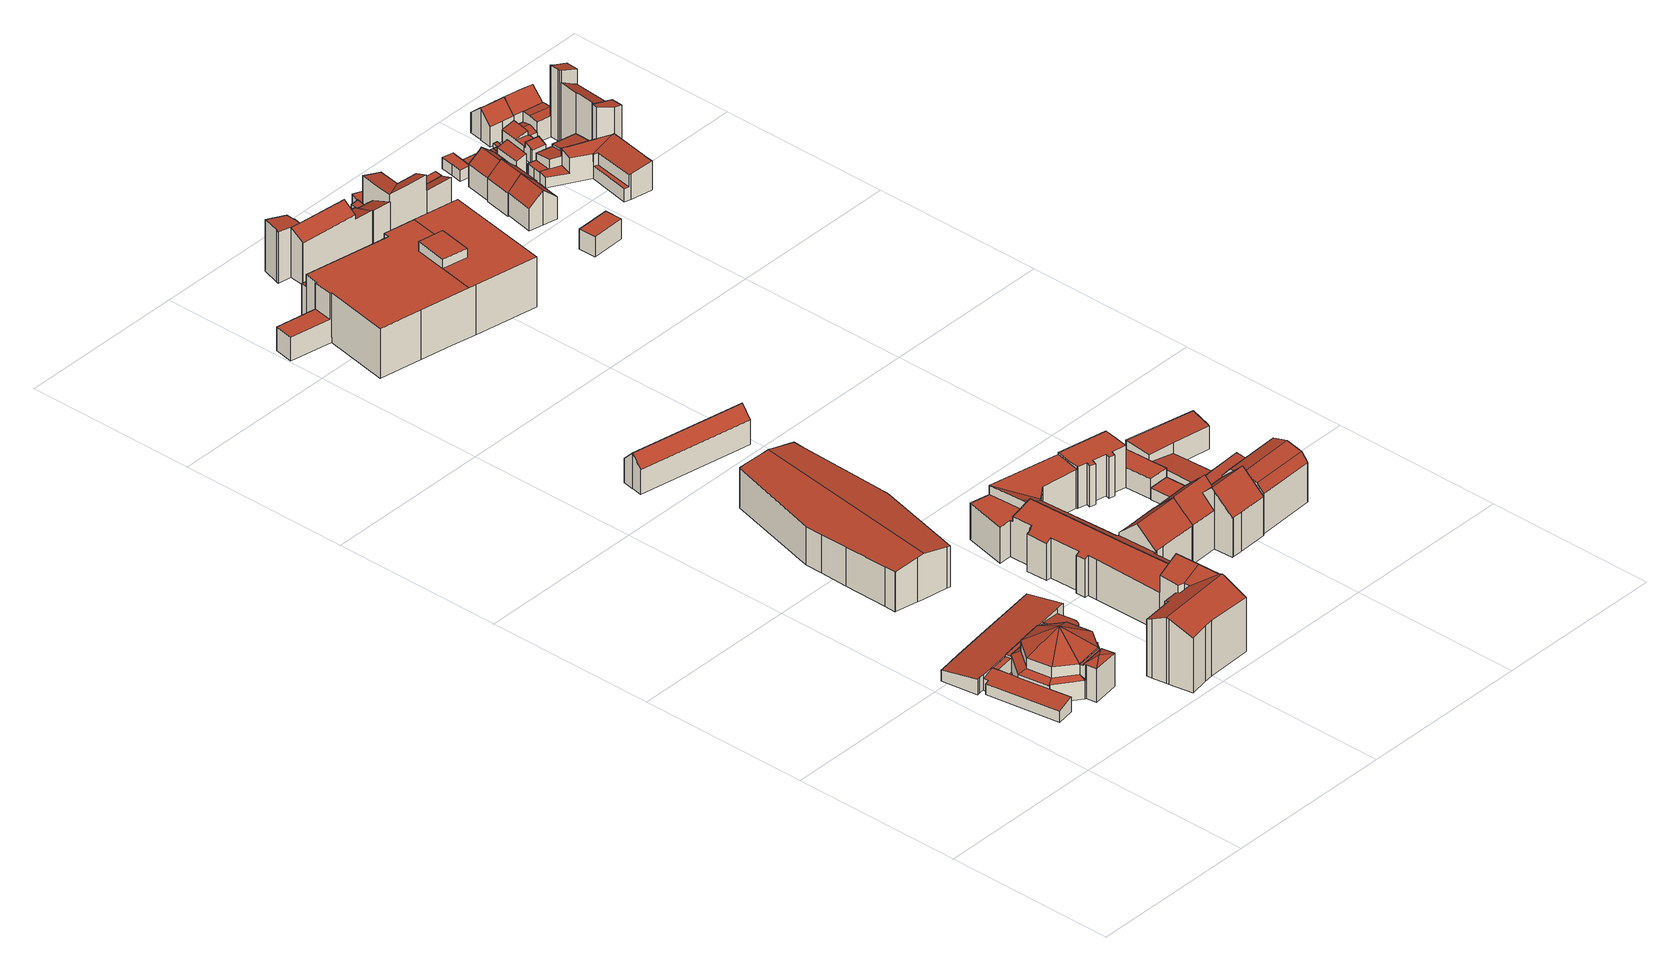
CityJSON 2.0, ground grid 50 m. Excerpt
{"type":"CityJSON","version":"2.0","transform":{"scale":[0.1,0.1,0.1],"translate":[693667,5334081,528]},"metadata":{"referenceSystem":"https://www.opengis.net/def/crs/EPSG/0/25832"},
"CityObjects":{
"building1":{"type":"Building","attributes":{"name":"St. Elisabeth","Gemeindeschluessel":"09162000","HoeheDach":"546.500","HoeheGrund":"531.168","Methode":"2000","NiedrigsteTraufeDesGebaeudes":"531.450","Geometrietyp2DReferenz":"3000","function":"31001_3041","roofType":"1000","measuredHeight":15.33},"geometry":[{"type":"MultiSurface","lod":"2","boundaries":[[[0,1,2,3,4]],[[5,6,7,8,9,10]],[[11,12,13,14]],[[15,16,17,7,6]],[[18,19,9,8]],[[20,21,22,23,24]],[[25,26,27]],[[28,29,30,5,10]],[[25,27,31,29,28]],[[32,33,34,35]],[[36,37,38,39]],[[40,41,42,43]],[[44,45,46,47]],[[5,48,6]],[[49,4,3,50,51]],[[52,40,53,54]],[[55,20,24,56]],[[57,1,58,59,60]],[[61,20,55,62]],[[63,41,64]],[[65,66,67,68,69]],[[70,71,72,73]],[[30,74,75,48,5]],[[67,66,76,77]],[[68,78,64,52]],[[15,79,51,50,80]],[[47,46,81,82]],[[52,64,41,40]],[[83,84,85,86]],[[28,10,9,26,25]],[[87,88,37,36]],[[23,89,90,91,92,93,94,95,38,37,88,96,97,98]],[[99,31,27,100]],[[56,101,102,55]],[[23,98,103,101,56,24]],[[14,13,84,83]],[[73,72,104,105]],[[70,73,105,32,35,106,107,108,11,14,83,86,109,110,0,4,49,74,30,29,31,99,111,112,113,44,47,82,114,115,116,87,36,39,117,118,119,120,121]],[[57,122,123,2,1]],[[48,75,79,15,6]],[[17,63,124]],[[18,8,7,125]],[[106,126,127,107]],[[117,95,94,118]],[[105,104,33,32]],[[128,69,68,52,54]],[[129,128,54,130]],[[63,42,41]],[[111,99,100,131,77,76]],[[109,132,133,110]],[[7,17,124,125]],[[112,111,76,66,65]],[[26,9,19]],[[86,85,132,109]],[[23,22,134,89]],[[133,132,85,84,13,12,135,127,126,34,33,104,72,71,136,137]],[[103,138,81,46,45,129,130,102,101]],[[120,92,91,121]],[[62,55,102,130,139]],[[17,16,63]],[[74,49,51,79,75]],[[115,97,96,116]],[[67,125,124,78,68]],[[0,110,133,58,1]],[[21,122,134,22]],[[16,140,63]],[[108,135,12,11]],[[107,127,135,108]],[[60,89,134,122,57]],[[67,77,131,19,18,125]],[[139,130,54,53,21,20,61]],[[58,133,137,59]],[[39,38,95,117]],[[113,112,65,69,128,129]],[[80,140,16,15]],[[40,43,123,53]],[[35,34,126,106]],[[21,53,123,122]],[[139,61,62]],[[78,63,64]],[[124,63,78]],[[118,94,93,119]],[[113,129,45,44]],[[116,96,88,87]],[[131,100,27,26,19]],[[103,98,97,115,114,138]],[[140,42,63]],[[80,50,3,2,123,43]],[[43,42,140,80]],[[119,93,92,120]],[[70,121,91,90,136,71]],[[82,81,138,114]],[[90,89,60,59,137,136]]],"semantics":{"surfaces":[{"type":"WallSurface"},{"type":"RoofSurface"},{"type":"GroundSurface"}],"values":[0,0,0,0,0,0,1,0,0,0,0,0,0,1,0,1,1,1,0,1,1,0,0,1,0,1,0,0,0,1,0,1,0,0,0,0,0,2,0,1,1,1,0,0,0,1,0,1,0,0,0,0,1,0,0,1,1,0,0,1,0,0,0,0,1,1,0,0,0,0,0,0,0,0,0,1,0,0,1,1,1,0,0,0,1,0,1,1,0,0,0,0,0]}}]},
"building2":{"type":"Building","attributes":{"Gemeindeschluessel":"09162000","HoeheDach":"544.750","HoeheGrund":"531.227","Methode":"2000","NiedrigsteTraufeDesGebaeudes":"542.601","Geometrietyp2DReferenz":"3000","function":"31001_3020","roofType":"3100","measuredHeight":13.52,"storeysAboveGround":3},"geometry":[{"type":"MultiSurface","lod":"2","boundaries":[[[141,142,143,144]],[[145,146,147,148]],[[149,150,151,152]],[[153,154,155,156]],[[157,158,159,160]],[[160,159,161,162]],[[163,164,165,155,154,147,146,143,142,166,167]],[[168,169,170,171]],[[172,173,150,149]],[[152,151,174,175]],[[176,177,178,179]],[[171,170,166,142,141]],[[148,147,154,153]],[[167,166,170,169,178,177,180,161,159,158,174,151,150,173]],[[181,164,163,182]],[[183,165,164,181]],[[184,180,177,176]],[[144,143,146,145]],[[156,155,165,183]],[[171,141,144,145,148,153,156,183,181,182,185,172,149,152,175,157,160,162,184,176,179,168]],[[179,178,169,168]],[[162,161,180,184]],[[182,163,167,173,172,185]],[[175,174,158,157]]],"semantics":{"surfaces":[{"type":"WallSurface"},{"type":"RoofSurface"},{"type":"GroundSurface"}],"values":[0,0,0,0,0,0,1,0,0,0,0,0,0,1,0,0,0,0,0,2,0,0,0,0]}}]},
"building3":{"type":"Building","attributes":{"Gemeindeschluessel":"09162000","HoeheDach":"549.920","HoeheGrund":"530.048","Methode":"2000","NiedrigsteTraufeDesGebaeudes":"540.850","Geometrietyp2DReferenz":"3000","function":"31001_1000","roofType":"3100","measuredHeight":19.87,"storeysAboveGround":4},"geometry":[{"type":"MultiSurface","lod":"2","boundaries":[[[186,187,188,189]],[[190,191,192,193]],[[194,195,196,197,198]],[[199,200,201,202]],[[203,204,205,206]],[[207,208,209,210]],[[189,188,211,212]],[[212,211,213,214]],[[215,216,217,218]],[[219,220,206,205]],[[221,222,191,190]],[[218,223,224,225,226,215]],[[227,228,222,221]],[[227,194,198,229,230,228]],[[231,232,196,195]],[[214,213,233,234]],[[235,236,200,199]],[[204,235,199,202,237,238,239,240,241,242,243,244,245,231,195,194,227,221,190,193,246,247,186,189,212,214,234,248,249,250,217,216,207,210,251,219,205]],[[251,252,253,254,255,256,257,220,219]],[[257,256,258,259,260,261,262,263,264,265,266,267]],[[242,262,261,243]],[[234,233,268,248]],[[246,269,270,247]],[[244,260,259,245]],[[225,271,272,226]],[[249,224,223,250]],[[210,209,252,251]],[[241,263,262,242]],[[204,203,236,235]],[[207,216,215,226,272,208]],[[198,197,255,254,229]],[[238,266,265,239]],[[237,202,201,267]],[[240,264,263,241]],[[239,265,264,240]],[[193,192,269,246]],[[258,232,231,245,259]],[[247,270,187,186]],[[230,229,254,253]],[[256,255,197,196,232,258]],[[267,201,200,236,203,206,220,257]],[[237,267,266,238]],[[218,217,250,223]],[[188,187,270,269,192,191,222,228,230,253,252,209,208,272,271,268,233,213,211]],[[243,261,260,244]],[[249,248,268,271,225,224]]],"semantics":{"surfaces":[{"type":"WallSurface"},{"type":"RoofSurface"},{"type":"GroundSurface"}],"values":[0,0,0,0,0,0,0,0,0,0,0,1,0,0,0,0,0,2,0,1,0,0,0,0,0,0,0,0,0,0,1,0,0,0,0,0,0,0,0,1,1,0,0,1,0,0]}}]},
"building4":{"type":"Building","attributes":{"Gemeindeschluessel":"09162000","HoeheDach":"541.932","HoeheGrund":"531.290","Methode":"1000","NiedrigsteTraufeDesGebaeudes":"538.600","Geometrietyp2DReferenz":"3000","function":"31001_1000","roofType":"3100","measuredHeight":10.64,"storeysAboveGround":2},"geometry":[{"type":"MultiSurface","lod":"2","boundaries":[[[273,274,275,276,277,278,279]],[[275,280,281,276]],[[282,283,284,285]],[[278,284,283,279]],[[281,285,284,278,277,276]],[[286,282,285,281,280]],[[273,279,283,282]],[[273,282,286,274]],[[274,286,280,275]]],"semantics":{"surfaces":[{"type":"GroundSurface"},{"type":"WallSurface"},{"type":"RoofSurface"}],"values":[0,1,2,1,1,2,1,1,1]}}]},
"building5":{"type":"Building","attributes":{"Gemeindeschluessel":"09162000","HoeheDach":"546.723","HoeheGrund":"530.234","Methode":"2000","NiedrigsteTraufeDesGebaeudes":"540.629","Geometrietyp2DReferenz":"3000","function":"31001_1000","roofType":"2100","measuredHeight":16.49,"storeysAboveGround":3},"geometry":[{"type":"MultiSurface","lod":"2","boundaries":[[[287,288,289,290]],[[291,292,293,294]],[[295,296,297,298,299]],[[300,301,302,303]],[[304,305,306,294,293]],[[307,308,309,310,296,295,287,290,300,303,311,291,294,306,312,313,314,315,316,317,318,319,320,321]],[[307,321,322,323,324,325]],[[323,322,326,327,328,329,330,331]],[[288,299,304,293,292,332,302,301,289]],[[315,333,334,316]],[[308,335,336,309]],[[331,330,334,333,337,338]],[[318,328,327,319]],[[339,324,323,331,338]],[[298,340,305,304,299]],[[319,327,326,320]],[[339,341,342,340,298,297,343,336,335,325,324]],[[307,325,335,308]],[[317,329,328,318]],[[309,336,343,310]],[[290,289,301,300]],[[310,343,297,296]],[[314,313,341,339,338,337]],[[314,337,333,315]],[[312,306,305,340,342]],[[311,332,292,291]],[[303,302,332,311]],[[288,287,295,299]],[[317,316,334,330,329]],[[320,326,322,321]],[[312,342,341,313]]],"semantics":{"surfaces":[{"type":"WallSurface"},{"type":"GroundSurface"},{"type":"RoofSurface"}],"values":[0,0,0,0,0,1,0,2,2,0,0,2,0,0,2,0,2,0,0,0,0,0,0,0,0,0,0,0,0,0,0]}}]},
"building6":{"type":"Building","attributes":{"Gemeindeschluessel":"09162000","HoeheDach":"547.390","HoeheGrund":"529.346","Methode":"2000","NiedrigsteTraufeDesGebaeudes":"541.102","Geometrietyp2DReferenz":"3000","function":"31001_1000","roofType":"3100","measuredHeight":18.04,"storeysAboveGround":4},"geometry":[{"type":"MultiSurface","lod":"2","boundaries":[[[344,345,346,347]],[[348,349,350,351,352,353]],[[354,355,356,357]],[[358,348,353,359]],[[360,361,362,363,364,365,349,348,358,366,367,368,344,347]],[[363,369,370,364]],[[371,354,357,359,353,352]],[[368,372,345,344]],[[358,359,373,366]],[[356,346,345,372,374,373,359,357]],[[365,375,350,349]],[[362,361,376,377,378]],[[354,371,379,377,376,328,355]],[[367,374,372,368]],[[366,373,374,367]],[[364,370,375,365]],[[360,347,346,356,355,328]],[[360,328,376,361]],[[377,379,351,350,375,370,369,378]],[[362,378,369,363]],[[371,352,351,379]]],"semantics":{"surfaces":[{"type":"WallSurface"},{"type":"GroundSurface"},{"type":"RoofSurface"}],"values":[0,0,0,0,1,0,2,0,0,2,0,0,2,0,0,0,0,0,2,0,0]}}]},
"building7":{"type":"Building","attributes":{"Gemeindeschluessel":"09162000","HoeheDach":"545.820","HoeheGrund":"528.040","Methode":"2000","NiedrigsteTraufeDesGebaeudes":"535.140","Geometrietyp2DReferenz":"3000","function":"31001_2000","roofType":"1000","measuredHeight":17.78,"storeysAboveGround":4},"geometry":[{"type":"MultiSurface","lod":"2","boundaries":[[[380,381,382,383]],[[384,380,385,386]],[[387,388,389,390,391,392,393,394]],[[395,396,397,398,399,400,401,384,386,402,403,404,405]],[[406,407,408,409]],[[403,389,388,404]],[[397,410,411,398]],[[412,413,414,415]],[[401,400,416,409,408,417]],[[386,385,418,402]],[[401,417,381,380,384]],[[419,420,421,422,423,382,381,417,408,407,411,410,424]],[[420,414,413,391,421]],[[383,382,423,418]],[[421,391,390,422]],[[406,409,416,425]],[[392,412,415,393]],[[383,418,385,380]],[[395,405,387,394,419,424,396]],[[420,419,394,393,415,414]],[[396,424,410,397]],[[399,398,411,407,406,425]],[[403,402,418,423,422,390,389]],[[404,388,387,405]],[[399,425,416,400]],[[391,413,412,392]]],"semantics":{"surfaces":[{"type":"WallSurface"},{"type":"RoofSurface"},{"type":"GroundSurface"}],"values":[0,0,1,2,0,0,0,1,0,0,0,1,0,0,0,1,0,1,0,0,0,0,0,0,0,0]}}]},
"building8":{"type":"Building","attributes":{"Gemeindeschluessel":"09162000","HoeheDach":"544.105","HoeheGrund":"530.050","Methode":"1000","NiedrigsteTraufeDesGebaeudes":"542.242","Geometrietyp2DReferenz":"3000","function":"31001_1000","roofType":"2100","measuredHeight":14.05,"storeysAboveGround":4},"geometry":[{"type":"MultiSurface","lod":"2","boundaries":[[[426,427,428,429]],[[430,431,432,433]],[[434,435,436,437]],[[438,439,440,441,429,428]],[[442,443,435,434]],[[444,445,446,447]],[[447,446,431,430]],[[448,432,431,446,445,449,436,435,443,450,439,438,428,427,451,452]],[[453,452,451,454]],[[455,449,445,444]],[[433,432,448,456]],[[437,436,449,455]],[[450,443,442,457,440,439]],[[454,451,427,426]],[[434,437,455,444,447,430,433,456,453,454,426,429,441,440,457,442]],[[456,448,452,453]]],"semantics":{"surfaces":[{"type":"WallSurface"},{"type":"RoofSurface"},{"type":"GroundSurface"}],"values":[0,0,0,0,0,0,0,1,0,0,0,0,0,0,2,0]}}]},
"building9":{"type":"Building","attributes":{"Gemeindeschluessel":"09162000","HoeheDach":"533.172","HoeheGrund":"529.740","Methode":"1000","NiedrigsteTraufeDesGebaeudes":"533.172","Geometrietyp2DReferenz":"3000","function":"31001_1000","roofType":"1000","measuredHeight":3.43,"storeysAboveGround":1},"geometry":[{"type":"MultiSurface","lod":"2","boundaries":[[[458,459,460,461]],[[462,463,464,465]],[[466,467,468,469]],[[465,464,470,471]],[[462,465,471,466,469,458,461,472]],[[471,470,467,466]],[[461,460,473,472]],[[473,460,459,468,467,470,464,463]],[[472,473,463,462]],[[469,468,459,458]]],"semantics":{"surfaces":[{"type":"WallSurface"},{"type":"GroundSurface"},{"type":"RoofSurface"}],"values":[0,0,0,0,1,0,0,2,0,0]}}]},
"building10":{"type":"Building","attributes":{"Gemeindeschluessel":"09162000","HoeheDach":"535.929","HoeheGrund":"529.870","Methode":"1000","NiedrigsteTraufeDesGebaeudes":"535.929","Geometrietyp2DReferenz":"3000","function":"31001_1000","roofType":"1000","measuredHeight":6.06,"storeysAboveGround":2},"geometry":[{"type":"MultiSurface","lod":"2","boundaries":[[[474,475,476,477]],[[478,479,480,481]],[[482,483,484,476,475,480,479]],[[478,481,474,477,485,486,487]],[[477,476,484,485]],[[487,486,485,484,483,482,479,478]],[[481,480,475,474]]],"semantics":{"surfaces":[{"type":"WallSurface"},{"type":"RoofSurface"},{"type":"GroundSurface"}],"values":[0,0,1,2,0,0,0]}}]},
"building11":{"type":"Building","attributes":{"Gemeindeschluessel":"09162000","HoeheDach":"545.520","HoeheGrund":"529.790","Methode":"2000","NiedrigsteTraufeDesGebaeudes":"541.568","Geometrietyp2DReferenz":"3000","function":"31001_1000","roofType":"3100","measuredHeight":15.73,"storeysAboveGround":3},"geometry":[{"type":"MultiSurface","lod":"2","boundaries":[[[488,489,490,491]],[[492,493,494,495,496,497]],[[498,499,500,501,502]],[[494,502,501,495]],[[492,503,504,505,499,498,493]],[[489,503,492,497,490]],[[499,505,506,507,500]],[[498,502,494,493]],[[497,496,507,506,491,490]],[[488,504,503,489]],[[495,501,500,507,496]],[[505,504,488,491,506]]],"semantics":{"surfaces":[{"type":"RoofSurface"},{"type":"WallSurface"},{"type":"GroundSurface"}],"values":[0,1,1,0,2,1,1,1,0,1,0,1]}}]},
"building12":{"type":"Building","attributes":{"Gemeindeschluessel":"09162000","HoeheDach":"543.595","HoeheGrund":"528.110","Methode":"2000","NiedrigsteTraufeDesGebaeudes":"536.644","Geometrietyp2DReferenz":"3000","function":"31001_9998","roofType":"3100","measuredHeight":15.48,"storeysAboveGround":3},"geometry":[{"type":"MultiSurface","lod":"2","boundaries":[[[508,509,510,511,512,513]],[[514,515,516,517,518,519,520,521,522,523]],[[524,525,526,527,528,529,530,531,513,512,511,532,533,522,521,520,519]],[[534,535,533,532,511,510]],[[519,518,536,524]],[[533,535,523,522]],[[515,514,537]],[[538,539,540,541,542,543]],[[524,536,544,525]],[[545,541,546,537,514,523,535,534,510,509,508,547]],[[544,536,518,517,548,549]],[[546,540,537]],[[541,540,546]],[[526,525,544,549,538,543,527]],[[527,543,542,528]],[[531,547,508,513]],[[530,545,547,531]],[[538,549,548,517,516,539]],[[542,541,545,530,529,528]],[[539,516,515,537,540]]],"semantics":{"surfaces":[{"type":"WallSurface"},{"type":"GroundSurface"},{"type":"RoofSurface"}],"values":[0,0,1,0,0,0,0,2,0,2,2,0,0,0,0,0,0,0,0,2]}}]},
"building13":{"type":"Building","attributes":{"Gemeindeschluessel":"09162000","HoeheDach":"535.158","HoeheGrund":"530.190","Methode":"1000","NiedrigsteTraufeDesGebaeudes":"534.381","Geometrietyp2DReferenz":"3000","function":"31001_2000","roofType":"1000","measuredHeight":4.97},"geometry":[{"type":"MultiSurface","lod":"2","boundaries":[[[550,551,552,553,554,555,556]],[[557,556,555,558]],[[559,560,561,554,553,552]],[[562,550,556,557]],[[558,555,554,561]],[[563,559,552,551,550,562]],[[560,559,563,562,557,558,561]]],"semantics":{"surfaces":[{"type":"RoofSurface"},{"type":"WallSurface"},{"type":"GroundSurface"}],"values":[0,1,1,1,1,1,2]}}]},
"building14":{"type":"Building","attributes":{"Gemeindeschluessel":"09162000","HoeheDach":"534.799","HoeheGrund":"530.190","Methode":"1000","NiedrigsteTraufeDesGebaeudes":"534.139","Geometrietyp2DReferenz":"3000","function":"31001_2000","roofType":"1000","measuredHeight":4.61},"geometry":[{"type":"MultiSurface","lod":"2","boundaries":[[[564,565,566,567,568,569,570]],[[559,570,569,561]],[[566,565,571,572,573,567]],[[569,568,567,573,574,561]],[[571,565,564,575]],[[575,564,570,559]],[[575,559,561,574,573,572,571]]],"semantics":{"surfaces":[{"type":"RoofSurface"},{"type":"WallSurface"},{"type":"GroundSurface"}],"values":[0,1,1,1,1,1,2]}}]},
"building15":{"type":"Building","attributes":{"Gemeindeschluessel":"09162000","HoeheDach":"538.463","HoeheGrund":"530.452","Methode":"1000","NiedrigsteTraufeDesGebaeudes":"537.416","Geometrietyp2DReferenz":"3000","function":"31001_1000","roofType":"1000","measuredHeight":8.01,"storeysAboveGround":2},"geometry":[{"type":"MultiSurface","lod":"2","boundaries":[[[576,577,578,579]],[[580,581,582,583]],[[584,583,582,585]],[[576,586,587,577]],[[588,586,576,579,580,583,584]],[[588,589,587,586]],[[588,584,585,589]],[[580,579,578,581]],[[578,577,587,589,585,582,581]]],"semantics":{"surfaces":[{"type":"WallSurface"},{"type":"GroundSurface"},{"type":"RoofSurface"}],"values":[0,0,0,0,1,0,0,0,2]}}]},
"building16":{"type":"Building","attributes":{"Gemeindeschluessel":"09162000","HoeheDach":"539.118","HoeheGrund":"529.190","Methode":"2000","NiedrigsteTraufeDesGebaeudes":"532.540","Geometrietyp2DReferenz":"3000","function":"31001_2000","roofType":"2100","measuredHeight":9.93},"geometry":[{"type":"MultiSurface","lod":"2","boundaries":[[[590,591,592,593]],[[594,595,596,597,598,599,600]],[[601,602,603,604,605,606,607]],[[596,595,606,605]],[[608,609,604,610]],[[611,612,610,604,603]],[[613,614,615,616,607,606,595,594,592,591,617]],[[612,618,619,620,621,608,610]],[[622,616,615,623]],[[605,604,609,624,597,596]],[[625,620,619,626]],[[626,627,611,603,602,601,622,623,628,629,630,590,593,600,599,598,631,632,633,625]],[[633,621,620,625]],[[626,619,618,627]],[[624,609,608,621,633,632,631]],[[598,597,624,631]],[[627,618,612,611]],[[629,613,617,630]],[[617,591,590,630]],[[593,592,594,600]],[[601,607,616,622]],[[629,628,623,615,614,613]]],"semantics":{"surfaces":[{"type":"WallSurface"},{"type":"RoofSurface"},{"type":"GroundSurface"}],"values":[0,0,0,0,0,0,1,1,0,1,0,2,0,0,0,0,0,0,0,0,0,0]}}]},
"building17":{"type":"Building","attributes":{"Gemeindeschluessel":"09162000","HoeheDach":"541.247","HoeheGrund":"529.050","Methode":"2000","NiedrigsteTraufeDesGebaeudes":"534.731","Geometrietyp2DReferenz":"3000","function":"31001_9998","roofType":"2100","measuredHeight":12.2,"storeysAboveGround":3},"geometry":[{"type":"MultiSurface","lod":"2","boundaries":[[[634,635,636,637]],[[638,639,640,641,642,643,644,645,646,634,637,647,648,649,650,651,652,653,654,655]],[[647,656,657,648]],[[639,638,655,658,659,660]],[[661,662,660,659,658,663,664,665]],[[666,667,668,657,656,636,635,669,670]],[[654,663,658,655]],[[653,664,663,654]],[[670,669,635,634,646,645]],[[644,643,642,641,661,665,671,672,666,670,645]],[[664,673,671,665]],[[639,660,662,640]],[[651,650,649,648,657,668,667,674]],[[640,662,661,641]],[[637,636,656,647]],[[672,671,673,675,674,667,666]],[[675,673,664,653,652,651,674]]],"semantics":{"surfaces":[{"type":"WallSurface"},{"type":"GroundSurface"},{"type":"RoofSurface"}],"values":[0,1,0,0,2,2,0,0,0,0,0,0,0,0,0,2,0]}}]},
"building18":{"type":"Building","attributes":{"Gemeindeschluessel":"09162000","HoeheDach":"536.624","HoeheGrund":"530.624","Methode":"3220","NiedrigsteTraufeDesGebaeudes":"536.624","Geometrietyp2DReferenz":"3000","function":"31001_2000","roofType":"9999","measuredHeight":6},"geometry":[{"type":"MultiSurface","lod":"2","boundaries":[[[676,677,678,679]],[[680,679,678,681]],[[677,682,681,678]],[[682,677,676,683]],[[682,683,680,681]],[[683,676,679,680]]],"semantics":{"surfaces":[{"type":"WallSurface"},{"type":"GroundSurface"},{"type":"RoofSurface"}],"values":[0,1,0,2,0,0]}}]},
"building19":{"type":"Building","attributes":{"Gemeindeschluessel":"09162000","HoeheDach":"534.843","HoeheGrund":"528.843","Methode":"3220","NiedrigsteTraufeDesGebaeudes":"534.843","Geometrietyp2DReferenz":"3000","function":"51009_1610","roofType":"9999","measuredHeight":6},"geometry":[{"type":"MultiSurface","lod":"2","boundaries":[[[663,684,685,686]],[[687,688,689,690]],[[688,663,686,689]],[[686,685,690,689]],[[688,687,684,663]],[[684,687,690,685]]],"semantics":{"surfaces":[{"type":"WallSurface"},{"type":"GroundSurface"},{"type":"RoofSurface"}],"values":[0,0,0,1,2,0]}}]},
"building20":{"type":"Building","attributes":{"Gemeindeschluessel":"09162000","HoeheDach":"540.073","HoeheGrund":"529.710","Methode":"1000","NiedrigsteTraufeDesGebaeudes":"536.288","Geometrietyp2DReferenz":"3000","function":"31001_1000","roofType":"3100","measuredHeight":10.36,"storeysAboveGround":2},"geometry":[{"type":"MultiSurface","lod":"2","boundaries":[[[691,692,693,694]],[[692,695,696,697,698,693]],[[699,700,701,702,703,704]],[[700,705,696,695,706,701]],[[707,694,693,698]],[[703,702,701,706,695,692,691]],[[704,703,691,694,707]],[[705,700,699,704,707,698,697,696]]],"semantics":{"surfaces":[{"type":"RoofSurface"},{"type":"WallSurface"},{"type":"GroundSurface"}],"values":[0,1,1,1,1,0,1,2]}}]},
"building21":{"type":"Building","attributes":{"Gemeindeschluessel":"09162000","HoeheDach":"540.220","HoeheGrund":"529.330","Methode":"2000","NiedrigsteTraufeDesGebaeudes":"535.724","Geometrietyp2DReferenz":"3000","function":"31001_1000","roofType":"3100","measuredHeight":10.89,"storeysAboveGround":2},"geometry":[{"type":"MultiSurface","lod":"2","boundaries":[[[708,709,710,711,712,713,714,715,716]],[[693,717,718,719,720,721]],[[722,723,724,725,721,720,719,726,727,728,729,730,731]],[[725,724,708,716,693,721]],[[728,714,713,729]],[[716,715,732,718,717,693]],[[715,714,728,727,726,732]],[[723,722,710,709,708,724]],[[712,711,731,730,729,713]],[[731,711,710,722]],[[719,718,732,726]]],"semantics":{"surfaces":[{"type":"RoofSurface"},{"type":"WallSurface"},{"type":"GroundSurface"}],"values":[0,1,2,1,1,0,1,1,1,1,1]}}]},
"building22":{"type":"Building","attributes":{"Gemeindeschluessel":"09162000","HoeheDach":"539.684","HoeheGrund":"529.580","Methode":"1000","NiedrigsteTraufeDesGebaeudes":"536.403","Geometrietyp2DReferenz":"3000","function":"31001_1000","roofType":"3100","measuredHeight":10.1,"storeysAboveGround":2},"geometry":[{"type":"MultiSurface","lod":"2","boundaries":[[[733,734,735,736]],[[737,738,733,736,739,740,741,742,743,744,745,746]],[[738,747,734,733]],[[746,748,749,737]],[[736,735,750,739]],[[740,739,750,751,752,741]],[[743,753,754,744]],[[752,751,755,754,753,756]],[[737,749,747,738]],[[750,735,734,747,749,748,755,751]],[[741,752,756,742]],[[742,756,753,743]],[[755,748,746,745,744,754]]],"semantics":{"surfaces":[{"type":"WallSurface"},{"type":"GroundSurface"},{"type":"RoofSurface"}],"values":[0,1,0,0,0,0,0,2,0,2,0,0,0]}}]},
"building23":{"type":"Building","attributes":{"Gemeindeschluessel":"09162000","HoeheDach":"532.614","HoeheGrund":"529.207","Methode":"1000","NiedrigsteTraufeDesGebaeudes":"532.614","Geometrietyp2DReferenz":"3000","function":"31001_2000","roofType":"1000","measuredHeight":3.41},"geometry":[{"type":"MultiSurface","lod":"2","boundaries":[[[757,758,759,760]],[[761,762,758,757]],[[760,759,763,764]],[[765,766,762,761]],[[758,762,766,767,763,759]],[[768,767,766,765]],[[760,764,768,765,761,757]],[[764,763,767,768]]],"semantics":{"surfaces":[{"type":"WallSurface"},{"type":"RoofSurface"},{"type":"GroundSurface"}],"values":[0,0,0,0,1,0,2,0]}}]},
"building24":{"type":"Building","attributes":{"Gemeindeschluessel":"09162000","HoeheDach":"533.925","HoeheGrund":"529.630","Methode":"2000","NiedrigsteTraufeDesGebaeudes":"533.085","Geometrietyp2DReferenz":"3000","function":"31001_2000","roofType":"2100","measuredHeight":4.29},"geometry":[{"type":"MultiSurface","lod":"2","boundaries":[[[769,770,771,772]],[[773,774,775,736]],[[737,776,777,778]],[[778,777,779,780]],[[738,781,776,737]],[[736,733,738,737,778,780,782,769,772,773]],[[733,783,781,738]],[[774,771,770,784,779,777,776,781,783,775]],[[736,775,783,733]],[[780,779,784,782]],[[782,784,770,769]],[[772,771,774,773]]],"semantics":{"surfaces":[{"type":"WallSurface"},{"type":"GroundSurface"},{"type":"RoofSurface"}],"values":[0,0,0,0,0,1,0,2,0,0,0,0]}}]},
"building25":{"type":"Building","attributes":{"Gemeindeschluessel":"09162000","HoeheDach":"532.540","HoeheGrund":"529.610","Methode":"2000","NiedrigsteTraufeDesGebaeudes":"532.540","Geometrietyp2DReferenz":"3000","function":"31001_2000","roofType":"1000","measuredHeight":2.93},"geometry":[{"type":"MultiSurface","lod":"2","boundaries":[[[785,786,787,788,789]],[[790,791,792,793,794]],[[788,791,790,789]],[[785,794,793,786]],[[786,793,792,787]],[[787,792,791,788]],[[789,790,794,785]]],"semantics":{"surfaces":[{"type":"GroundSurface"},{"type":"RoofSurface"},{"type":"WallSurface"}],"values":[0,1,2,2,2,2,2]}}]},
"building26":{"type":"Building","attributes":{"Gemeindeschluessel":"09162000","HoeheDach":"532.504","HoeheGrund":"529.660","Methode":"1000","NiedrigsteTraufeDesGebaeudes":"532.504","Geometrietyp2DReferenz":"3000","function":"31001_2000","roofType":"1000","measuredHeight":2.84},"geometry":[{"type":"MultiSurface","lod":"2","boundaries":[[[795,796,797,798]],[[799,800,790,801]],[[801,790,791,802]],[[801,802,795,798,799]],[[802,791,796,795]],[[798,797,800,799]],[[800,797,796,791,790]]],"semantics":{"surfaces":[{"type":"WallSurface"},{"type":"GroundSurface"},{"type":"RoofSurface"}],"values":[0,0,0,1,0,0,2]}}]},
"building27":{"type":"Building","attributes":{"Gemeindeschluessel":"09162000","HoeheDach":"535.422","HoeheGrund":"529.720","Methode":"1000","NiedrigsteTraufeDesGebaeudes":"534.351","Geometrietyp2DReferenz":"3000","function":"31001_2000","roofType":"2100","measuredHeight":5.7},"geometry":[{"type":"MultiSurface","lod":"2","boundaries":[[[803,804,805,806]],[[807,808,798,809,799,810]],[[804,811,812,808,807,810,813,805]],[[805,813,810,799,814,806]],[[803,815,811,804]],[[812,811,815,816,798,808]],[[803,806,814,799,809,798,816,815]]],"semantics":{"surfaces":[{"type":"WallSurface"},{"type":"RoofSurface"},{"type":"GroundSurface"}],"values":[0,0,1,0,0,0,2]}}]},
"building28":{"type":"Building","attributes":{"Gemeindeschluessel":"09162000","HoeheDach":"535.951","HoeheGrund":"529.390","Methode":"2000","NiedrigsteTraufeDesGebaeudes":"532.876","Geometrietyp2DReferenz":"3000","function":"31001_1000","roofType":"1000","measuredHeight":6.56,"storeysAboveGround":2},"geometry":[{"type":"MultiSurface","lod":"2","boundaries":[[[817,818,819,820]],[[821,822,823,824,825,826,827,828,829]],[[820,819,829,828]],[[830,831,832,833,834,818,817]],[[832,835,824,823,822,833]],[[831,836,825,824,835,832]],[[834,833,822,821]],[[836,831,830,817,820,828,827,826,825]],[[834,821,829,819,818]]],"semantics":{"surfaces":[{"type":"WallSurface"},{"type":"RoofSurface"},{"type":"GroundSurface"}],"values":[0,0,0,0,1,0,0,2,1]}}]},
"building29":{"type":"Building","attributes":{"Gemeindeschluessel":"09162000","HoeheDach":"538.484","HoeheGrund":"529.821","Methode":"2000","NiedrigsteTraufeDesGebaeudes":"532.724","Geometrietyp2DReferenz":"3000","function":"31001_2000","roofType":"1000","measuredHeight":8.66,"storeysAboveGround":2},"geometry":[{"type":"MultiSurface","lod":"2","boundaries":[[[837,838,839,840]],[[841,842,843,844]],[[841,844,845,846,847,848]],[[849,842,841,848,850]],[[851,852,853,854]],[[855,856,852,851]],[[857,854,853,858,859,860]],[[856,850,848,847,861,839,838,858,853,852]],[[856,855,849,850]],[[843,862,863,864,845,844]],[[859,837,840,860]],[[865,857,860,840,839,861]],[[866,864,863,867]],[[866,846,845,864]],[[846,866,867,868,865,861,847]],[[859,858,838,837]],[[855,851,854,857,865,868,862,843,842,849]],[[868,867,863,862]]],"semantics":{"surfaces":[{"type":"WallSurface"},{"type":"RoofSurface"},{"type":"GroundSurface"}],"values":[0,0,1,0,0,0,0,1,0,0,1,0,1,0,0,0,2,0]}}]},
"building30":{"type":"Building","attributes":{"Gemeindeschluessel":"09162000","HoeheDach":"532.380","HoeheGrund":"529.610","Methode":"2000","NiedrigsteTraufeDesGebaeudes":"532.380","Geometrietyp2DReferenz":"3000","function":"31001_2000","roofType":"1000","measuredHeight":2.77},"geometry":[{"type":"MultiSurface","lod":"2","boundaries":[[[869,870,871,872]],[[869,872,873,874,875,876]],[[875,877,878,876]],[[876,878,870,869]],[[872,871,879,873]],[[873,879,880,874]],[[874,880,877,875]],[[878,877,880,879,871,870]]],"semantics":{"surfaces":[{"type":"WallSurface"},{"type":"GroundSurface"},{"type":"RoofSurface"}],"values":[0,1,0,0,0,0,0,2]}}]},
"building31":{"type":"Building","attributes":{"Gemeindeschluessel":"09162000","HoeheDach":"536.467","HoeheGrund":"529.588","Methode":"2000","NiedrigsteTraufeDesGebaeudes":"535.412","Geometrietyp2DReferenz":"3000","function":"31001_1000","roofType":"1000","measuredHeight":6.88,"storeysAboveGround":2},"geometry":[{"type":"MultiSurface","lod":"2","boundaries":[[[881,882,883,884]],[[881,885,886,887,882]],[[881,884,888,885]],[[886,889,890,887]],[[882,887,890,883]],[[888,884,883,890,889]],[[886,885,888,889]]],"semantics":{"surfaces":[{"type":"WallSurface"},{"type":"GroundSurface"},{"type":"RoofSurface"}],"values":[0,1,0,0,0,2,0]}}]},
"building32":{"type":"Building","attributes":{"Gemeindeschluessel":"09162000","HoeheDach":"534.469","HoeheGrund":"529.280","Methode":"2000","NiedrigsteTraufeDesGebaeudes":"532.910","Geometrietyp2DReferenz":"3000","function":"31001_2000","roofType":"2100","measuredHeight":5.19,"storeysAboveGround":1},"geometry":[{"type":"MultiSurface","lod":"2","boundaries":[[[891,892,893,894,895,896,897]],[[898,899,900,901]],[[902,903,904,905,906,907]],[[908,909,910,911,894,893,892,898,901,912,913,914,915,916,917]],[[911,918,895,894]],[[919,920,897,896]],[[905,904,917,916,915,906]],[[921,922,910,909,908,917,904,903,902]],[[892,891,899,898]],[[896,895,918,922,921,923,924,919]],[[910,922,918,911]],[[921,902,907,923]],[[924,923,907,906,915,914,913]],[[900,920,919,924,913,912,901]],[[891,897,920,900,899]]],"semantics":{"surfaces":[{"type":"WallSurface"},{"type":"RoofSurface"},{"type":"GroundSurface"}],"values":[0,0,1,2,0,0,0,0,0,1,0,0,0,0,1]}}]},
"building33":{"type":"Building","attributes":{"Gemeindeschluessel":"09162000","HoeheDach":"539.044","HoeheGrund":"529.410","Methode":"1000","NiedrigsteTraufeDesGebaeudes":"535.360","Geometrietyp2DReferenz":"3000","function":"31001_1000","roofType":"3100","measuredHeight":9.63,"storeysAboveGround":2},"geometry":[{"type":"MultiSurface","lod":"2","boundaries":[[[925,926,927,928,929,930,931,932]],[[927,933,934,928]],[[931,935,936,932]],[[937,926,925,932,936,938]],[[930,939,935,931]],[[926,937,933,927]],[[934,940,939,930,929,928]],[[938,936,935,939,940]],[[933,937,938,940,934]]],"semantics":{"surfaces":[{"type":"GroundSurface"},{"type":"WallSurface"},{"type":"RoofSurface"}],"values":[0,1,1,1,1,1,1,2,2]}}]},
"building34":{"type":"Building","attributes":{"Gemeindeschluessel":"09162000","HoeheDach":"547.679","HoeheGrund":"529.820","Methode":"1000","NiedrigsteTraufeDesGebaeudes":"545.680","Geometrietyp2DReferenz":"3000","function":"31001_1000","roofType":"2100","measuredHeight":17.86,"storeysAboveGround":5},"geometry":[{"type":"MultiSurface","lod":"2","boundaries":[[[849,941,942,842]],[[943,944,945,946]],[[946,945,941,849]],[[947,948,944,943]],[[842,947,943,946,849]],[[842,942,948,947]],[[941,945,944,948,942]]],"semantics":{"surfaces":[{"type":"WallSurface"},{"type":"GroundSurface"},{"type":"RoofSurface"}],"values":[0,0,0,0,1,0,2]}}]},
"building35":{"type":"Building","attributes":{"Gemeindeschluessel":"09162000","HoeheDach":"533.437","HoeheGrund":"529.430","Methode":"1000","NiedrigsteTraufeDesGebaeudes":"532.519","Geometrietyp2DReferenz":"3000","function":"51009_1610","roofType":"3100","measuredHeight":4.01},"geometry":[{"type":"MultiSurface","lod":"2","boundaries":[[[949,950,951,952,953,926,954,955]],[[950,956,957,951]],[[957,956,958,959,960]],[[926,961,962,954]],[[954,962,963,955]],[[956,950,949,955,963,958]],[[951,957,960,952]],[[960,959,961,926,953,952]],[[958,963,962,961,959]]],"semantics":{"surfaces":[{"type":"GroundSurface"},{"type":"WallSurface"},{"type":"RoofSurface"}],"values":[0,1,2,1,1,1,1,1,2]}}]},
"building36":{"type":"Building","attributes":{"Gemeindeschluessel":"09162000","HoeheDach":"548.058","HoeheGrund":"529.590","Methode":"2000","NiedrigsteTraufeDesGebaeudes":"543.891","Geometrietyp2DReferenz":"3000","function":"31001_1000","roofType":"2100","measuredHeight":18.47,"storeysAboveGround":4},"geometry":[{"type":"MultiSurface","lod":"2","boundaries":[[[964,965,966,967]],[[968,969,970,971,972,966,965,973,974]],[[974,973,965,964,975,881]],[[976,977,969,968,974,881]],[[978,977,976,881,975,964,967,979,980]],[[977,978,980,971,970,969]],[[972,971,980,979,967,966]]],"semantics":{"surfaces":[{"type":"WallSurface"},{"type":"RoofSurface"},{"type":"GroundSurface"}],"values":[0,1,0,0,2,0,0]}}]},
"building37":{"type":"Building","attributes":{"Gemeindeschluessel":"09162000","HoeheDach":"539.023","HoeheGrund":"529.380","Methode":"2000","NiedrigsteTraufeDesGebaeudes":"535.494","Geometrietyp2DReferenz":"3000","function":"31001_1000","roofType":"3100","measuredHeight":9.64,"storeysAboveGround":2},"geometry":[{"type":"MultiSurface","lod":"2","boundaries":[[[981,982,983,984,985,986,987]],[[988,989,990,991]],[[992,993,994,995,996,997]],[[998,999,1000,1001,1002,992,997,1003,938,1004]],[[1005,1006,989,988]],[[1007,990,989,1006,982,981,987,1008]],[[993,992,1002,1009]],[[1000,985,984,1001]],[[955,999,998,954]],[[1008,987,986,985,1000,999,955,1010,1011,1012,950]],[[1004,938,1013,932,925,926]],[[1003,997,996,1014,1015,1016,1013,938]],[[994,993,1009,1017,1018,1019,1005,988,991,1020,950,1012,1011,1010,955,954,926,925,932,1021,1022,1023,995]],[[954,998,1004,926]],[[1001,984,983,1018,1017,1009,1002]],[[932,1013,1016,1021]],[[1023,1014,996,995]],[[1005,1019,1018,983,982,1006]],[[1015,1014,1023,1022,1021,1016]],[[1020,991,990,1007,1008,950]]],"semantics":{"surfaces":[{"type":"RoofSurface"},{"type":"WallSurface"},{"type":"GroundSurface"}],"values":[0,1,1,0,1,0,1,1,1,1,1,0,2,1,1,1,1,1,1,1]}}]},
"building38":{"type":"Building","attributes":{"Gemeindeschluessel":"09162000","HoeheDach":"550.854","HoeheGrund":"529.470","Methode":"1000","NiedrigsteTraufeDesGebaeudes":"548.463","Geometrietyp2DReferenz":"3000","function":"31001_1000","roofType":"2100","measuredHeight":21.38,"storeysAboveGround":5},"geometry":[{"type":"MultiSurface","lod":"2","boundaries":[[[1024,1025,1026,1027]],[[1028,1029,1030,1031,1026,1025,1032,1033]],[[1034,1028,1033,1035]],[[1036,1029,1028,1034]],[[1037,1030,1029,1036]],[[1038,1031,1030,1037]],[[1035,1039,1024,1027,1038,1037,1036,1034]],[[1039,1032,1025,1024]],[[1035,1033,1032,1039]],[[1027,1026,1031,1038]]],"semantics":{"surfaces":[{"type":"WallSurface"},{"type":"RoofSurface"},{"type":"GroundSurface"}],"values":[0,1,0,0,0,0,2,0,0,0]}}]}
},
"vertices":[
[295,362,32],[295,362,64],[295,362,86],[316,346,86],[316,346,32],[271,186,87],[269,203,98],[269,203,128],[270,193,128],[270,193,132],[271,186,132],[355,352,32],[355,352,73],[348,352,74],[348,352,32],[310,259,98],[310,259,130],[269,203,130],[190,182,128],[190,182,132],[152,384,74],[152,384,81],[149,400,81],[149,400,78],[149,400,74],[275,155,132],[233,168,143],[197,144,132],[276,155,132],[276,155,32],[271,186,32],[197,144,32],[381,368,32],[381,368,67],[377,362,68],[377,362,32],[12,489,32],[12,489,65],[21,490,65],[21,490,32],[166,366,98],[166,366,130],[240,377,130],[240,377,98],[124,164,32],[124,164,77],[73,157,65],[73,157,32],[275,187,87],[329,258,32],[316,346,87],[329,258,87],[121,306,98],[152,384,86],[101,316,86],[92,376,74],[90,391,74],[247,397,72],[326,366,64],[315,424,75],[245,414,75],[152,384,34],[92,376,34],[216,284,185],[121,306,130],[117,227,88],[187,175,88],[188,192,98],[132,234,98],[115,227,87],[386,386,32],[386,386,66],[386,379,66],[386,379,32],[276,187,32],[276,187,87],[188,174,87],[191,175,87],[132,234,130],[328,258,87],[299,332,98],[41,369,65],[41,369,32],[342,354,32],[342,354,75],[336,357,76],[336,357,32],[27,384,32],[27,384,78],[245,414,78],[379,434,78],[379,436,77],[408,440,77],[392,545,65],[208,518,65],[86,500,65],[37,385,78],[51,387,78],[51,385,78],[192,175,32],[192,175,132],[90,391,77],[92,376,77],[51,385,68],[384,373,66],[384,373,32],[373,358,32],[367,355,32],[361,353,32],[331,361,32],[326,366,32],[188,174,32],[117,227,32],[114,227,32],[53,371,32],[51,387,32],[37,385,32],[86,500,32],[208,518,32],[392,545,32],[408,440,32],[379,436,32],[247,397,81],[247,397,86],[188,192,130],[188,192,128],[373,358,69],[367,355,70],[114,227,86],[114,227,77],[101,316,77],[191,175,132],[331,361,77],[326,366,77],[245,414,81],[361,353,71],[379,434,65],[315,424,77],[53,371,68],[101,316,34],[299,332,130],
[335,1325,32],[335,1325,165],[400,1313,155],[400,1313,32],[401,1312,32],[401,1312,155],[400,1278,154],[400,1278,32],[158,766,32],[158,766,152],[157,767,152],[157,767,32],[397,1018,32],[397,1018,149],[397,1005,149],[397,1005,32],[159,930,32],[159,930,149],[160,1010,147],[160,1010,32],[160,1061,146],[160,1061,32],[316,737,156],[324,735,155],[325,736,154],[322,1327,168],[244,750,168],[306,1330,32],[306,1330,165],[318,1328,167],[318,1328,32],[223,754,32],[223,754,164],[157,800,151],[157,800,32],[235,1343,32],[235,1343,152],[242,1342,154],[242,1342,32],[234,1342,152],[324,735,32],[316,737,32],[325,736,32],[234,1342,32],[241,750,32],
[528,587,20],[528,587,140],[513,587,131],[513,587,20],[534,469,20],[534,469,140],[523,470,134],[523,470,20],[536,177,20],[547,168,20],[547,168,191],[546,168,191],[536,177,187],[395,5,20],[395,5,183],[383,72,216],[383,72,20],[479,18,186],[479,18,20],[612,23,20],[612,23,183],[594,443,20],[594,443,174],[595,417,174],[595,417,20],[511,649,132],[511,649,20],[525,650,140],[525,650,20],[579,832,129],[579,832,20],[520,842,20],[520,842,129],[610,89,20],[610,89,215],[534,443,20],[534,443,140],[492,720,129],[530,721,129],[530,713,129],[584,703,129],[536,240,20],[536,240,136],[536,237,188],[536,237,136],[548,153,20],[548,153,191],[525,652,140],[525,652,20],[451,14,20],[451,14,185],[382,79,20],[375,123,20],[373,137,20],[433,144,20],[457,147,20],[468,148,20],[467,161,20],[512,165,20],[513,151,20],[521,498,20],[532,498,20],[533,653,20],[530,721,20],[492,720,20],[603,244,20],[603,244,174],[603,243,174],[603,243,216],[606,173,215],[609,107,215],[609,98,219],[546,153,190],[513,151,189],[512,165,183],[467,161,183],[468,148,189],[457,147,189],[433,144,190],[373,137,190],[375,123,197],[382,79,219],[533,653,144],[521,498,134],[532,498,140],[530,713,144],[584,703,174],
[457,1531,33],[451,1500,33],[115,1561,33],[121,1592,33],[121,1593,33],[126,1624,33],[462,1562,33],[115,1561,106],[121,1592,139],[457,1531,139],[462,1562,106],[126,1624,106],[121,1593,139],[451,1500,106],
[789,793,22],[789,793,155],[789,792,155],[789,792,22],[680,747,22],[680,747,137],[661,734,132],[661,734,22],[579,832,22],[594,443,22],[594,443,157],[583,728,157],[579,832,156],[790,762,22],[790,762,146],[791,732,138],[791,732,22],[648,725,129],[640,720,132],[640,720,22],[658,363,22],[663,247,22],[603,244,22],[595,417,22],[787,733,22],[652,481,22],[661,482,22],[689,483,22],[799,489,22],[802,489,22],[805,430,22],[808,370,22],[805,370,22],[693,365,22],[668,364,22],[668,364,131],[666,364,131],[666,364,126],[658,363,130],[693,365,131],[805,370,131],[808,370,131],[805,430,186],[805,430,187],[664,424,187],[787,733,138],[799,489,132],[802,489,132],[663,247,129],[603,244,156],[689,483,133],[662,482,134],[662,482,126],[640,718,132],[661,482,127],[652,481,131],[595,417,157],
[894,316,14],[894,316,131],[891,373,187],[891,373,14],[1008,451,14],[924,448,14],[924,448,176],[925,448,176],[925,448,131],[1008,451,131],[889,410,166],[890,373,131],[890,373,187],[890,381,194],[1011,386,14],[1011,386,194],[808,370,14],[805,430,14],[802,489,14],[890,493,14],[919,495,14],[922,495,14],[1014,321,14],[927,317,14],[897,316,14],[890,493,131],[919,495,131],[926,411,166],[897,316,131],[1014,321,131],[927,317,131],[922,495,131],[805,430,188],[805,430,189],[802,489,131],[925,435,189],
[148,2682,112],[148,2682,149],[401,2636,149],[401,2636,112],[148,2682,0],[151,2699,112],[151,2699,0],[388,2340,150],[575,2306,150],[630,2612,150],[496,2636,150],[477,2527,150],[460,2432,150],[386,2446,150],[368,2344,150],[315,2354,0],[222,2371,0],[95,2394,0],[130,2583,0],[5,2606,0],[16,2662,0],[140,2640,0],[404,2653,0],[630,2612,0],[575,2306,0],[388,2340,0],[126,2584,71],[126,2584,149],[136,2641,149],[136,2641,71],[95,2394,149],[130,2583,149],[460,2432,178],[477,2527,178],[403,2540,178],[386,2446,178],[16,2662,71],[140,2640,149],[404,2653,112],[368,2344,149],[403,2540,149],[477,2527,149],[496,2636,149],[404,2653,149],[222,2371,149],[5,2606,71],
[790,762,20],[790,762,153],[789,792,161],[789,792,20],[834,710,20],[834,710,142],[817,714,142],[817,714,20],[895,710,20],[895,710,145],[892,699,142],[892,699,20],[921,768,161],[934,765,161],[934,765,20],[921,768,20],[937,702,20],[937,702,145],[877,714,20],[877,714,145],[837,722,145],[837,722,20],[819,725,145],[875,702,142],[936,734,153],[791,732,146],[791,731,145],[791,731,20],[791,732,20],[875,702,20],[819,725,20],[936,734,20],
[1007,488,17],[1007,488,52],[1008,451,52],[1008,451,17],[922,495,17],[922,495,52],[946,496,52],[946,496,17],[1002,627,17],[1002,627,52],[1005,542,52],[1005,542,17],[941,625,52],[941,625,17],[924,448,17],[924,448,52],
[999,681,19],[999,681,79],[1002,627,79],[1002,627,19],[934,765,19],[934,765,79],[996,754,79],[996,754,19],[936,734,79],[937,702,79],[941,625,79],[941,625,19],[937,702,19],[936,734,19],
[1180,456,140],[1008,451,136],[1009,429,163],[1181,437,163],[1011,386,18],[1014,321,18],[1014,321,138],[1013,340,163],[1011,384,175],[1011,386,175],[1186,329,18],[1184,361,18],[1184,361,167],[1185,347,163],[1186,329,138],[1008,451,18],[1180,456,18],[1183,393,18],[1183,393,175],[1183,392,175],
[233,2855,156],[247,2900,155],[249,2904,155],[249,2904,1],[247,2900,1],[233,2855,1],[306,2859,147],[306,2859,116],[448,2843,116],[448,2843,86],[504,2837,87],[504,2837,1],[448,2843,1],[306,2859,1],[305,2859,1],[305,2859,147],[494,2773,1],[494,2771,1],[438,2777,1],[265,2795,1],[266,2798,1],[270,2838,1],[270,2839,1],[229,2845,1],[268,2898,1],[306,2884,1],[268,2898,152],[306,2884,147],[494,2773,112],[302,2837,147],[438,2777,128],[444,2819,151],[302,2834,151],[270,2838,151],[266,2798,130],[265,2795,128],[494,2771,114],[270,2839,151],[302,2834,147],[229,2845,156],[444,2819,96],[438,2777,114],
[1002,627,72],[1005,550,72],[1005,542,72],[1040,544,68],[1081,546,64],[1075,669,64],[999,681,72],[999,681,22],[1075,669,22],[1005,542,22],[1040,544,22],[1081,546,22],[1002,627,22],[1005,550,22],
[1007,488,61],[1178,492,61],[1175,549,68],[1175,551,68],[1109,548,68],[1081,546,68],[1005,542,67],[1178,492,22],[1175,549,22],[1175,551,22],[1109,548,22],[1007,488,22],
[1075,669,25],[1075,669,95],[999,681,94],[999,681,25],[997,754,25],[997,754,104],[997,755,105],[997,755,25],[1199,714,25],[1199,714,105],[1188,651,25],[1188,651,95],[1189,658,25],[1189,658,96],
[494,2773,12],[494,2773,110],[504,2837,80],[504,2837,12],[541,2832,80],[541,2833,80],[541,2833,46],[550,2889,46],[550,2889,12],[541,2833,12],[541,2832,12],[554,2767,12],[563,2830,12],[570,2869,12],[570,2869,49],[563,2830,49],[563,2830,80],[554,2767,110],[573,2889,45],[573,2889,49],[570,2869,45],[612,2862,12],[612,2862,45],[496,2770,111],[497,2771,111],[497,2772,111],[553,2765,111],[494,2771,111],[614,2876,45],[617,2897,45],[618,2904,45],[586,2918,45],[553,2765,12],[497,2772,12],[572,2887,49],[618,2904,12],[617,2897,12],[614,2876,12],[497,2771,12],[496,2770,12],[494,2771,12],[572,2887,12],[573,2889,12],[586,2918,12],
[570,2869,10],[570,2869,132],[612,2862,121],[612,2862,10],[764,2782,10],[756,2744,10],[676,2752,10],[676,2754,10],[674,2754,10],[611,2761,10],[556,2767,10],[554,2767,10],[559,2804,10],[626,2859,10],[625,2850,10],[616,2798,10],[616,2797,10],[616,2796,10],[617,2796,10],[680,2791,10],[694,2790,10],[765,2784,10],[626,2859,117],[625,2850,117],[765,2784,67],[764,2782,68],[756,2744,86],[676,2754,85],[676,2752,86],[694,2790,68],[680,2791,68],[674,2754,85],[556,2767,132],[616,2797,117],[616,2798,117],[559,2804,132],[554,2767,132],[674,2754,132],[611,2761,132],[680,2791,117],[616,2796,118],[617,2796,118],
[800,2314,86],[799,2365,86],[799,2365,26],[800,2314,26],[900,2316,26],[899,2367,26],[899,2367,86],[900,2316,86],
[696,2814,68],[696,2814,8],[694,2790,8],[769,2807,68],[765,2784,68],[765,2784,8],[769,2807,8],
[827,2507,121],[843,2593,121],[801,2599,83],[785,2515,83],[885,2587,83],[885,2587,17],[843,2593,17],[801,2599,17],[851,2502,17],[869,2499,17],[869,2499,83],[851,2502,99],[827,2507,120],[827,2507,17],[869,2500,17],[869,2500,83],[785,2515,17],
[885,2587,84],[887,2587,83],[893,2586,77],[906,2661,77],[900,2663,83],[894,2664,88],[859,2670,121],[857,2670,122],[844,2593,122],[801,2601,83],[815,2678,83],[815,2678,13],[801,2601,13],[801,2599,13],[893,2586,13],[887,2587,13],[885,2587,13],[844,2593,13],[851,2672,13],[857,2670,13],[859,2670,13],[894,2664,13],[900,2663,13],[906,2661,13],[851,2672,116],
[901,2697,16],[901,2697,84],[894,2664,84],[894,2664,16],[905,2720,16],[903,2708,16],[859,2670,16],[855,2671,16],[851,2672,16],[815,2678,16],[829,2752,16],[865,2745,16],[868,2745,16],[908,2737,16],[903,2708,84],[908,2737,84],[905,2720,84],[859,2670,114],[855,2671,117],[851,2672,114],[829,2752,84],[865,2745,114],[868,2745,117],[815,2678,84],
[866,2780,12],[866,2780,46],[835,2785,46],[835,2785,12],[872,2811,12],[872,2811,46],[841,2817,46],[841,2817,12],[879,2847,12],[879,2847,46],[847,2854,46],[847,2854,12],
[927,2691,16],[927,2691,51],[921,2659,51],[921,2659,16],[906,2661,16],[906,2661,56],[894,2664,59],[905,2720,59],[919,2719,55],[919,2719,16],[917,2706,55],[917,2706,16],[903,2708,59],[909,2695,16],[901,2697,59],[909,2695,57],
[866,2780,16],[872,2811,16],[912,2804,16],[910,2796,16],[905,2772,16],[905,2772,45],[910,2796,45],[912,2804,45],[872,2811,45],[866,2780,45],
[959,2787,17],[959,2787,45],[954,2763,45],[954,2763,17],[948,2764,17],[948,2764,45],[905,2772,17],[910,2796,17],
[964,2683,17],[964,2683,74],[935,2689,64],[935,2689,17],[949,2764,64],[954,2763,66],[949,2764,17],[948,2764,64],[979,2758,74],[968,2760,70],[944,2743,64],[944,2743,17],[979,2758,17],[968,2760,17],
[953,2630,14],[953,2630,49],[958,2652,49],[958,2652,14],[988,2672,49],[988,2672,70],[996,2670,70],[1036,2662,69],[1036,2662,14],[996,2670,14],[988,2672,14],[963,2677,14],[963,2677,49],[979,2619,14],[1024,2600,14],[1024,2600,80],[979,2619,80],[979,2619,49],[1034,2654,70],[1034,2654,14],
[1064,2537,57],[1064,2537,93],[1053,2542,91],[1053,2542,57],[1096,2569,104],[1096,2569,18],[1024,2600,18],[1024,2600,104],[1008,2607,104],[1002,2574,93],[1053,2545,91],[1134,2552,104],[1138,2550,18],[1138,2550,105],[1113,2403,18],[1113,2403,105],[1050,2416,94],[1050,2416,18],[1118,2434,18],[1118,2434,105],[1029,2421,18],[1044,2418,93],[1044,2418,57],[1029,2421,57],[1054,2544,91],[953,2630,18],[953,2630,53],[1008,2607,54],[1054,2544,18],[1002,2574,47],[948,2605,49],[948,2605,18],
[954,2763,16],[954,2763,44],[959,2787,44],[959,2787,16],[972,2785,16],[976,2802,16],[988,2799,16],[979,2758,16],[988,2799,44],[979,2758,44],[972,2785,44],[976,2802,44],
[1100,2588,16],[1109,2650,16],[1109,2650,74],[1100,2588,82],[1096,2569,16],[1024,2600,16],[1036,2662,16],[1096,2569,85],[1024,2600,85],[1036,2662,76],
[1045,2691,56],[1045,2691,13],[1050,2719,13],[1052,2731,13],[1052,2731,49],[1050,2719,49],[1050,2719,65],[1004,2699,13],[1004,2699,56],[1005,2705,58],[1005,2705,13],[1054,2757,61],[1064,2811,61],[1064,2812,61],[1048,2814,56],[1028,2818,50],[1017,2765,51],[1064,2811,13],[1054,2757,13],[1054,2755,13],[1056,2755,13],[1010,2727,13],[1011,2733,13],[1017,2765,13],[1028,2818,13],[1048,2814,13],[1064,2812,13],[1056,2755,49],[1010,2727,49],[1010,2727,65],[1054,2757,49],[1054,2755,49],[1017,2765,49],[1011,2733,49],
[1071,2849,14],[1064,2812,14],[1028,2818,14],[992,2825,14],[999,2862,14],[999,2863,14],[1006,2901,14],[1077,2887,14],[1028,2818,74],[992,2825,74],[1006,2901,74],[1077,2887,74],[1064,2812,74],[1071,2849,110],[999,2863,110],[999,2862,110],
[1138,2550,184],[1096,2569,197],[1167,2582,18],[1167,2582,177],[1165,2549,177],[1165,2549,18],[1100,2588,18],[1100,2588,196],
[1085,2778,14],[1080,2750,14],[1056,2755,14],[1054,2755,14],[1059,2783,14],[1065,2811,14],[1091,2806,14],[1080,2750,45],[1056,2755,45],[1085,2778,54],[1059,2783,54],[1054,2755,45],[1064,2812,45],[1065,2811,45],[1091,2806,45],
[1109,2649,16],[1109,2649,198],[1122,2709,193],[1122,2709,16],[1103,2587,199],[1167,2582,159],[1178,2705,159],[1178,2706,159],[1164,2707,167],[1107,2635,199],[1100,2588,201],[1107,2635,16],[1103,2587,16],[1167,2582,16],[1178,2705,16],[1164,2707,16],[1178,2706,16],
[1086,2777,80],[1147,2765,80],[1151,2793,77],[1151,2794,77],[1091,2805,77],[1090,2801,77],[1085,2777,80],[1122,2744,14],[1122,2744,77],[1121,2742,77],[1121,2742,14],[1157,2832,110],[1157,2832,14],[1157,2833,14],[1164,2871,14],[1164,2871,75],[1157,2833,110],[1065,2811,76],[1091,2806,76],[1091,2805,75],[1151,2794,75],[1154,2810,89],[1097,2844,110],[1064,2812,76],[1143,2742,14],[1143,2742,78],[1082,2749,77],[1080,2750,77],[1154,2810,14],[1091,2805,14],[1090,2801,14],[1085,2777,14],[1077,2887,75],[1115,2881,75],[1103,2883,75],[1079,2887,75],[1151,2794,14],[1151,2793,14],[1147,2765,14],[1082,2749,14],[1079,2887,14],[1103,2883,14],[1115,2881,14],
[1122,2744,15],[1122,2744,228],[1143,2742,220],[1143,2742,15],[1123,2715,227],[1122,2709,228],[1178,2706,205],[1180,2741,205],[1121,2742,228],[1120,2716,229],[1123,2715,15],[1120,2716,15],[1122,2709,15],[1178,2706,15],[1180,2741,15],[1121,2742,15]
]}
